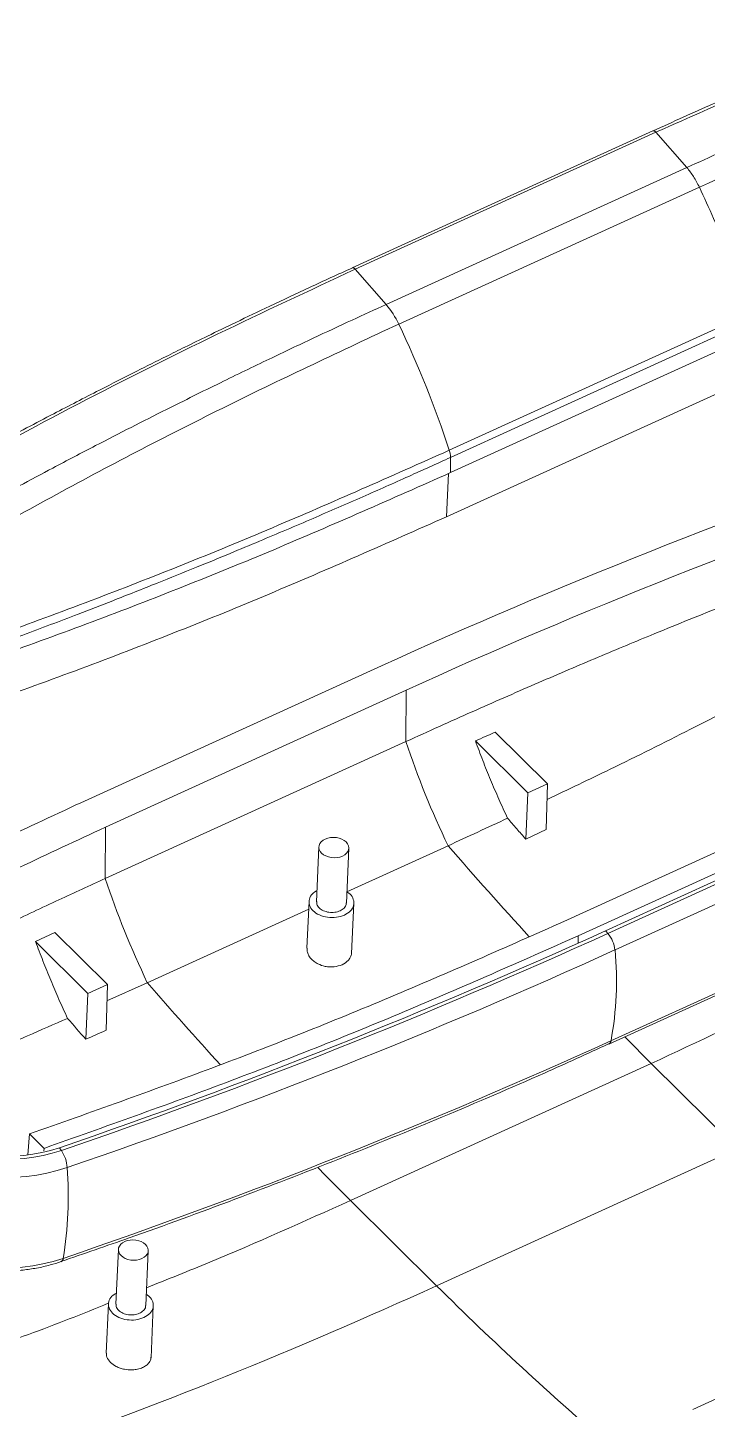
# Model space of a CAD drawing. Header units: inches. Extents: x 1127 to 2406, y 573 to 922.
# Drawn here: x 1172.51 to 1195.23, y 609.01 to 655.21 of the extents above; entities that cross this region are included whole.
import ezdxf

# ---------------------------------------------------------------- set-up
doc = ezdxf.new("R2010")
doc.units = ezdxf.units.IN

msp = doc.modelspace()

# ---------------------------------------------------------------- linework, layer by layer
at = {"color": 7, "linetype": 'Continuous', "lineweight": 15}
for p, q in [((1193.414, 651.764), (1183.359, 647.182)), ((1193.514, 651.715), (1183.461, 647.135)), ((1193.514, 651.715), (1194.546, 650.537)), ((1184.493, 645.957), (1194.546, 650.537)), ((1194.967, 649.882), (1184.913, 645.301)), ((1183.461, 647.135), (1184.493, 645.957)), ((1196.658, 645.662), (1186.605, 641.082)), ((1186.647, 640.842), (1196.701, 645.422)), ((1186.646, 640.334), (1196.7, 644.914)), ((1196.567, 643.44), (1186.513, 638.86)), ((1186.646, 640.334), (1186.647, 640.842)), ((1174.283, 629.294), (1184.337, 633.874)), ((1185.159, 633.059), (1175.106, 628.479)), ((1185.154, 631.34), (1185.159, 633.059)), ((1188.141, 631.654), (1189.888, 629.923)), ((1175.101, 626.76), (1185.154, 631.34)), ((1189.234, 629.625), (1187.477, 631.366)), ((1189.888, 629.923), (1189.234, 629.625)), ((1189.888, 629.923), (1189.846, 628.402)), ((1190.434, 625.324), (1200.487, 629.905)), ((1189.162, 628.078), (1189.234, 629.625)), ((1190.916, 624.846), (1200.969, 629.427)), ((1201.881, 629.594), (1191.828, 625.013)), ((1201.959, 629.506), (1191.906, 624.925)), ((1202.198, 628.952), (1192.145, 624.372)), ((1175.106, 628.479), (1175.101, 626.76)), ((1189.162, 628.078), (1189.846, 628.402)), ((1182.246, 627.82), (1182.165, 625.987)), ((1183.164, 625.943), (1183.245, 627.776)), ((1183.181, 626.318), (1186.562, 627.859)), ((1176.509, 623.279), (1181.904, 625.737)), ((1181.916, 626), (1181.846, 624.428)), ((1183.34, 624.257), (1183.414, 625.934)), ((1191.938, 621.223), (1201.991, 625.803)), ((1202.065, 625.916), (1192.011, 621.335)), ((1173.419, 624.961), (1172.775, 624.653)), ((1175.175, 623.22), (1173.419, 624.961)), ((1172.775, 624.653), (1174.521, 622.922)), ((1174.521, 622.922), (1174.45, 621.387)), ((1174.521, 622.922), (1175.175, 623.22)), ((1175.133, 621.687), (1175.175, 623.22)), ((1175.16, 622.672), (1176.509, 623.279)), ((1193.357, 620.577), (1183.303, 615.997)), ((1196.233, 617.726), (1193.357, 620.577)), ((1172.514, 617.521), (1172.57, 618.22)), ((1172.57, 618.22), (1173.055, 617.739)), ((1173.055, 617.739), (1173.053, 617.654)), ((1186.179, 613.145), (1196.233, 617.726)), ((1183.303, 615.997), (1186.179, 613.145)), ((1175.541, 614.361), (1175.46, 612.529)), ((1176.459, 612.485), (1176.54, 614.317)), ((1194.744, 609.011), (1204.798, 613.591)), ((1175.211, 612.541), (1175.138, 610.887)), ((1176.632, 610.731), (1176.709, 612.475))]:
    msp.add_line(p, q, dxfattribs=at)
at = {"color": 8, "linetype": 'Continuous', "lineweight": 15}
for p, q in [((1186.513, 638.86), (1186.577, 640.304)), ((1190.915, 624.6), (1190.916, 624.846))]:
    msp.add_line(p, q, dxfattribs=at)
at = {"color": 8, "linetype": 'Continuous', "lineweight": 15, "flags": 128}
for points in [[(1193.357, 620.577), (1192.503, 621.432), (1192.47, 621.465)], [(1183.303, 615.997), (1182.449, 616.852), (1182.222, 617.082)]]:
    msp.add_lwpolyline(points, dxfattribs=at)
at = {"color": 7, "linetype": 'Continuous', "lineweight": 15}
for centre, radius, start, end in [((1182.228, 644.041), 2.966, 25.1503, 40.2343), ((1153.699, 630.339), 34.615, 18.0803, 25.6105), ((1108.031, 809.364), 202.502, 288.88376, 294.44423), ((1108.045, 809.415), 202.655, 288.88376, 294.44423), ((1137.17, 576.736), 72.926, 41.36032, 41.45272), ((1191.124, 624.259), 1.027, 6.3308, 40.4565), ((1108.08, 809.312), 203.149, 288.88376, 294.44424), ((1181.165, 623.334), 11.029, 349.5576, 5.3981), ((1107.946, 806.275), 203.149, 288.88376, 294.44424), ((1171.816, 623.038), 5.67, 238.0258, 288.7027), ((1171.812, 622.955), 5.484, 238.0257, 288.7027), ((1110.503, 574.618), 76.412, 34.29017, 34.37524), ((1171.818, 623.038), 6.272, 238.0258, 288.7027), ((1172.609, 616.999), 1.225, 4.5815, 33.0938), ((1160.668, 616.155), 13.195, 350.864, 4.0918), ((1171.684, 620.001), 6.272, 238.0258, 288.7027)]:
    msp.add_arc(centre, radius, start, end, dxfattribs=at)
at = {"color": 8, "linetype": 'Continuous', "lineweight": 15}
for centre, radius, start, end in [((1292.223, 719.435), 139.822, 220.91537, 222.5877), ((1282.842, 715.452), 140.722, 220.91962, 222.41973), ((1191.87, 621.348), 0.142, 297.1146, 354.9936), ((1173.569, 614.062), 0.127, 296.7572, 358.9849), ((1262.662, 690.138), 108.524, 225.19003, 229.36878)]:
    msp.add_arc(centre, radius, start, end, dxfattribs=at)
at = {"color": 7, "linetype": 'Continuous', "lineweight": 15}
for points, knots in [([(1207.176, 657.391), (1206.703, 657.219), (1205.79, 656.886), (1204.5, 656.4), (1203.37, 655.966), (1202.429, 655.597), (1201.655, 655.29), (1200.871, 654.974), (1199.92, 654.587), (1198.67, 654.067), (1197.141, 653.417), (1195.36, 652.642), (1194.087, 652.067), (1193.418, 651.765)], [0, 0, 0, 0, 0.104184, 0.200491, 0.282918, 0.351462, 0.406123, 0.45191, 0.522582, 0.613327, 0.724146, 0.855039, 1, 1, 1, 1]), ([(1207.277, 657.344), (1205.757, 656.78), (1202.719, 655.652), (1198.127, 653.774), (1195.052, 652.401), (1193.514, 651.715)], [0, 0, 0, 0, 0.333334, 0.666667, 1, 1, 1, 1]), ([(1194.546, 650.537), (1194.93, 650.711), (1195.754, 651.085), (1197.074, 651.673), (1198.563, 652.323), (1200.22, 653.028), (1201.975, 653.755), (1203.767, 654.474), (1205.449, 655.127), (1206.94, 655.687), (1208.149, 656.129), (1208.861, 656.381), (1209.17, 656.49)], [0, 0, 0, 0, 0.078137, 0.16791, 0.269326, 0.38239, 0.507101, 0.628948, 0.750621, 0.853021, 0.936146, 1, 1, 1, 1]), ([(1209.591, 655.75), (1207.976, 655.172), (1204.744, 654.015), (1199.866, 652.061), (1196.6, 650.608), (1194.967, 649.882)], [0, 0, 0, 0, 0.333192, 0.666531, 1, 1, 1, 1]), ([(1194.546, 650.537), (1194.623, 650.441), (1194.778, 650.248), (1194.904, 650.004), (1194.967, 649.882)], [0, 0, 0, 0, 0.5, 1, 1, 1, 1]), ([(1194.967, 649.882), (1195.286, 649.186), (1195.924, 647.794), (1196.414, 646.373), (1196.658, 645.662)], [0, 0, 0, 0, 0.5, 1, 1, 1, 1]), ([(1183.365, 647.184), (1182.887, 646.965), (1181.967, 646.544), (1180.667, 645.933), (1179.531, 645.39), (1178.586, 644.932), (1177.809, 644.551), (1177.022, 644.161), (1176.068, 643.684), (1174.816, 643.048), (1173.286, 642.257), (1171.479, 641.304), (1170.183, 640.599), (1169.489, 640.221)], [0, 0, 0, 0, 0.103532, 0.199267, 0.281205, 0.349342, 0.40368, 0.449195, 0.519447, 0.609654, 0.719817, 0.849934, 1, 1, 1, 1]), ([(1183.461, 647.135), (1181.922, 646.419), (1178.842, 644.988), (1174.211, 642.663), (1171.124, 641), (1169.58, 640.168)], [0, 0, 0, 0, 0.333096, 0.666428, 1, 1, 1, 1]), ([(1184.493, 645.957), (1184.114, 645.784), (1183.302, 645.412), (1182, 644.805), (1180.531, 644.109), (1178.896, 643.317), (1176.96, 642.357), (1175.091, 641.404), (1173.45, 640.544), (1172.329, 639.946), (1171.316, 639.399), (1170.133, 638.749), (1168.75, 637.977), (1167.739, 637.394), (1167.27, 637.124)], [0, 0, 0, 0, 0.066045, 0.14166, 0.226844, 0.321598, 0.425923, 0.563413, 0.646312, 0.711356, 0.758542, 0.822804, 0.917699, 1, 1, 1, 1]), ([(1184.913, 645.301), (1183.006, 644.408), (1179.191, 642.622), (1173.467, 639.649), (1169.669, 637.493), (1167.771, 636.415)], [0, 0, 0, 0, 0.333495, 0.666847, 1, 1, 1, 1]), ([(1186.605, 641.082), (1184.645, 640.209), (1180.726, 638.464), (1174.655, 636.021), (1170.495, 634.536), (1168.415, 633.794)], [0, 0, 0, 0, 0.333385, 0.666718, 1, 1, 1, 1]), ([(1186.605, 641.082), (1186.617, 641.039), (1186.642, 640.953), (1186.646, 640.879), (1186.647, 640.842)], [0, 0, 0, 0, 0.499998, 1, 1, 1, 1]), ([(1186.647, 640.842), (1186.182, 640.631), (1185.21, 640.19), (1183.678, 639.51), (1182.016, 638.787), (1180.535, 638.157), (1179.233, 637.613), (1178.093, 637.145), (1176.784, 636.616), (1175.465, 636.094), (1173.969, 635.514), (1172.444, 634.936), (1170.871, 634.357), (1169.576, 633.889), (1168.804, 633.617), (1168.465, 633.498)], [0, 0, 0, 0, 0.0796984, 0.1663628, 0.2599937, 0.3598242, 0.4140335, 0.4766388, 0.5485236, 0.629688, 0.6927052, 0.7923754, 0.8768148, 0.9460231, 1, 1, 1, 1]), ([(1168.458, 633.105), (1170.537, 633.841), (1174.696, 635.313), (1180.765, 637.725), (1184.686, 639.464), (1186.646, 640.334)], [0, 0, 0, 0, 0.333333, 0.666667, 1, 1, 1, 1]), ([(1186.513, 638.86), (1184.546, 637.987), (1180.61, 636.241), (1174.518, 633.821), (1170.343, 632.345), (1168.256, 631.607)], [0, 0, 0, 0, 0.333333, 0.666667, 1, 1, 1, 1]), ([(1185.154, 631.34), (1185.527, 631.509), (1186.262, 631.843), (1187.355, 632.332), (1188.42, 632.802), (1189.458, 633.255), (1190.467, 633.69), (1191.448, 634.106), (1192.4, 634.506), (1193.789, 635.082), (1195.568, 635.803), (1197.689, 636.635), (1199.618, 637.37), (1200.844, 637.82), (1201.423, 638.033)], [0, 0, 0, 0, 0.071091, 0.140122, 0.207096, 0.272016, 0.334884, 0.3957, 0.454465, 0.511176, 0.652115, 0.780576, 0.896542, 1, 1, 1, 1]), ([(1189.874, 629.404), (1190.578, 629.74), (1192.176, 630.502), (1194.6, 631.711), (1197.08, 632.99), (1199.319, 634.187), (1201.278, 635.265), (1202.472, 635.945), (1203.014, 636.254)], [0, 0, 0, 0, 0.160741, 0.364467, 0.55191, 0.726138, 0.875501, 1, 1, 1, 1]), ([(1187.477, 631.366), (1187.517, 631.257), (1187.597, 631.039), (1187.723, 630.712), (1187.851, 630.387), (1187.984, 630.063), (1188.12, 629.74), (1188.261, 629.418), (1188.405, 629.097), (1188.504, 628.884), (1188.553, 628.778)], [0, 0, 0, 0, 0.125299, 0.250354, 0.375243, 0.500047, 0.624845, 0.749716, 0.874742, 1, 1, 1, 1]), ([(1163.588, 623.989), (1165.218, 624.853), (1168.7, 626.697), (1172.345, 628.392), (1174.283, 629.294)], [0, 0, 0, 0, 0.4680404, 1, 1, 1, 1]), ([(1175.106, 628.479), (1173.184, 627.585), (1169.556, 625.897), (1166.089, 624.061), (1164.459, 623.198)], [0, 0, 0, 0, 0.529667, 1, 1, 1, 1]), ([(1188.553, 628.778), (1188.654, 628.661), (1188.857, 628.426), (1189.061, 628.194), (1189.162, 628.078)], [0, 0, 0, 0, 0.5, 1, 1, 1, 1]), ([(1183.033, 627.512), (1182.926, 627.463), (1182.789, 627.445), (1182.531, 627.482), (1182.412, 627.536), (1182.261, 627.685), (1182.231, 627.779), (1182.275, 627.954), (1182.351, 628.033), (1182.458, 628.082)], [0, 0, 0, 0, 0.25, 0.25, 0.5, 0.5, 0.75, 0.75, 1, 1, 1, 1]), ([(1182.458, 628.082), (1182.565, 628.131), (1182.702, 628.148), (1182.96, 628.112), (1183.079, 628.058), (1183.229, 627.908), (1183.26, 627.814), (1183.215, 627.639), (1183.14, 627.56), (1183.033, 627.512)], [0, 0, 0, 0, 0.25, 0.25, 0.5, 0.5, 0.75, 0.75, 1, 1, 1, 1]), ([(1175.101, 626.76), (1174.584, 626.523), (1173.495, 626.025), (1171.795, 625.228), (1170.306, 624.516), (1169.066, 623.912), (1168.112, 623.441), (1167.165, 622.968), (1166.345, 622.551), (1165.83, 622.289), (1165.617, 622.178), (1165.594, 622.166)], [0, 0, 0, 0, 0.159415, 0.336098, 0.530051, 0.627477, 0.728742, 0.833845, 0.930556, 0.992818, 1, 1, 1, 1]), ([(1183.096, 625.538), (1183.009, 625.508), (1182.836, 625.448), (1182.532, 625.454), (1182.253, 625.533), (1182.036, 625.679), (1181.914, 625.87), (1181.909, 626.073), (1182, 626.25), (1182.127, 626.326), (1182.182, 626.358)], [0, 0, 0, 0, 0.129146, 0.258291, 0.387437, 0.516582, 0.645728, 0.774873, 0.904019, 1, 1, 1, 1]), ([(1183.18, 626.311), (1183.215, 626.29), (1183.324, 626.224), (1183.413, 626.061), (1183.422, 625.86), (1183.317, 625.667), (1183.17, 625.581), (1183.096, 625.538)], [0, 0, 0, 0, 0.103084, 0.327314, 0.551542, 0.775771, 1, 1, 1, 1]), ([(1182.174, 625.988), (1182.172, 625.96), (1182.168, 625.886), (1182.247, 625.775), (1182.39, 625.678), (1182.577, 625.625), (1182.779, 625.621), (1182.895, 625.661), (1182.952, 625.681)], [0, 0, 0, 0, 0.113271, 0.290616, 0.467962, 0.645308, 0.822654, 1, 1, 1, 1]), ([(1183.155, 625.944), (1183.157, 625.928), (1183.163, 625.868), (1183.097, 625.767), (1183.001, 625.71), (1182.952, 625.681)], [0, 0, 0, 0, 0.153007, 0.576504, 1, 1, 1, 1]), ([(1190.434, 625.324), (1188.508, 624.47), (1184.656, 622.761), (1178.696, 620.391), (1174.612, 618.944), (1172.57, 618.22)], [0, 0, 0, 0, 0.333333, 0.666667, 1, 1, 1, 1]), ([(1190.916, 624.846), (1188.99, 623.992), (1185.139, 622.283), (1179.179, 619.911), (1175.097, 618.463), (1173.055, 617.739)], [0, 0, 0, 0, 0.333333, 0.666667, 1, 1, 1, 1]), ([(1173.842, 622.085), (1173.793, 622.19), (1173.695, 622.401), (1173.553, 622.72), (1173.414, 623.039), (1173.278, 623.36), (1173.147, 623.682), (1173.019, 624.004), (1172.894, 624.328), (1172.815, 624.545), (1172.775, 624.653)], [0, 0, 0, 0, 0.125262, 0.250295, 0.375176, 0.499982, 0.62479, 0.749678, 0.874722, 1, 1, 1, 1]), ([(1181.855, 624.428), (1181.853, 624.393), (1181.847, 624.319), (1181.894, 624.199), (1181.973, 624.082), (1182.085, 623.981), (1182.24, 623.887), (1182.419, 623.825), (1182.605, 623.802), (1182.804, 623.805), (1182.936, 623.85), (1183.023, 623.88)], [0, 0, 0, 0, 0.085081, 0.180735, 0.29229, 0.392987, 0.484798, 0.641159, 0.732235, 0.822528, 1, 1, 1, 1]), ([(1183.023, 623.88), (1183.098, 623.924), (1183.211, 623.99), (1183.296, 624.118), (1183.338, 624.21), (1183.333, 624.272), (1183.331, 624.296)], [0, 0, 0, 0, 0.4248064, 0.6409542, 0.8589876, 1, 1, 1, 1]), ([(1168.511, 619.836), (1168.752, 619.933), (1169.56, 620.258), (1170.89, 620.812), (1172.427, 621.465), (1173.396, 621.889), (1173.842, 622.085)], [0, 0, 0, 0, 0.13567, 0.45599, 0.74945, 1, 1, 1, 1]), ([(1173.622, 613.956), (1174.384, 614.217), (1176.342, 614.887), (1179.447, 616.031), (1182.943, 617.379), (1186.39, 618.788), (1189.39, 620.069), (1191.218, 620.903), (1191.931, 621.229)], [0, 0, 0, 0, 0.120554, 0.309653, 0.499008, 0.6886, 0.87841, 1, 1, 1, 1]), ([(1176.328, 614.053), (1176.221, 614.004), (1176.084, 613.986), (1175.826, 614.023), (1175.707, 614.077), (1175.556, 614.227), (1175.526, 614.321), (1175.571, 614.495), (1175.646, 614.574), (1175.753, 614.623)], [0, 0, 0, 0, 0.25, 0.25, 0.5, 0.5, 0.75, 0.75, 1, 1, 1, 1]), ([(1175.753, 614.623), (1175.86, 614.672), (1175.997, 614.69), (1176.255, 614.653), (1176.374, 614.599), (1176.524, 614.45), (1176.555, 614.355), (1176.51, 614.181), (1176.435, 614.102), (1176.328, 614.053)], [0, 0, 0, 0, 0.25, 0.25, 0.5, 0.5, 0.75, 0.75, 1, 1, 1, 1]), ([(1171.386, 613.641), (1171.617, 613.637), (1171.942, 613.632), (1172.416, 613.674), (1172.815, 613.732), (1173.242, 613.825), (1173.505, 613.913), (1173.625, 613.953)], [0, 0, 0, 0, 0.297785, 0.419364, 0.620149, 0.827343, 1, 1, 1, 1]), ([(1176.391, 612.08), (1176.305, 612.05), (1176.131, 611.989), (1175.827, 611.995), (1175.548, 612.075), (1175.331, 612.221), (1175.209, 612.411), (1175.204, 612.614), (1175.295, 612.791), (1175.422, 612.867), (1175.477, 612.899)], [0, 0, 0, 0, 0.129145, 0.25829, 0.387436, 0.516582, 0.645727, 0.774873, 0.904019, 1, 1, 1, 1]), ([(1176.475, 612.852), (1176.51, 612.831), (1176.619, 612.765), (1176.708, 612.602), (1176.718, 612.401), (1176.612, 612.209), (1176.465, 612.123), (1176.391, 612.08)], [0, 0, 0, 0, 0.1030847, 0.3273136, 0.5515422, 0.7757708, 1, 1, 1, 1]), ([(1175.469, 612.529), (1175.467, 612.501), (1175.463, 612.428), (1175.542, 612.316), (1175.685, 612.219), (1175.872, 612.166), (1176.074, 612.162), (1176.19, 612.202), (1176.247, 612.222)], [0, 0, 0, 0, 0.113271, 0.290617, 0.467963, 0.645309, 0.822655, 1, 1, 1, 1]), ([(1176.247, 612.222), (1176.296, 612.251), (1176.392, 612.308), (1176.458, 612.409), (1176.452, 612.469), (1176.45, 612.486)], [0, 0, 0, 0, 0.423496, 0.846992, 1, 1, 1, 1]), ([(1175.141, 610.886), (1175.14, 610.873), (1175.135, 610.829), (1175.164, 610.723), (1175.261, 610.577), (1175.431, 610.458), (1175.6, 610.387), (1175.772, 610.342), (1175.958, 610.326), (1176.153, 610.341), (1176.257, 610.374), (1176.313, 610.392)], [0, 0, 0, 0, 0.037005, 0.126191, 0.292076, 0.457323, 0.546288, 0.639266, 0.780639, 0.880645, 1, 1, 1, 1]), ([(1176.313, 610.392), (1176.361, 610.414), (1176.451, 610.455), (1176.563, 610.556), (1176.626, 610.659), (1176.629, 610.736), (1176.63, 610.757)], [0, 0, 0, 0, 0.26358, 0.495032, 0.860102, 1, 1, 1, 1])]:
    msp.add_open_spline(points, degree=3, knots=knots, dxfattribs=at)
at = {"color": 8, "linetype": 'Continuous', "lineweight": 15}
for points, knots in [([(1193.514, 651.715), (1193.507, 651.723), (1193.491, 651.74), (1193.468, 651.756), (1193.446, 651.766), (1193.427, 651.768), (1193.418, 651.764), (1193.414, 651.763)], [0, 0, 0, 0, 0.210605, 0.421207, 0.631818, 0.842416, 1, 1, 1, 1]), ([(1183.36, 647.182), (1183.364, 647.184), (1183.374, 647.188), (1183.392, 647.185), (1183.414, 647.176), (1183.438, 647.159), (1183.453, 647.143), (1183.461, 647.135)], [0, 0, 0, 0, 0.157584, 0.368182, 0.578793, 0.789395, 1, 1, 1, 1]), ([(1203.047, 625.335), (1202.961, 625.289), (1201.306, 624.392), (1198.073, 622.782), (1194.929, 621.312), (1193.357, 620.577)], [0, 0, 0, 0, 0.026432, 0.513216, 1, 1, 1, 1]), ([(1183.303, 615.997), (1181.732, 615.289), (1179.454, 614.263), (1177.188, 613.359), (1176.485, 613.079)], [0, 0, 0, 0, 0.690168, 1, 1, 1, 1]), ([(1175.223, 612.568), (1174.781, 612.387), (1173.425, 611.831), (1172.078, 611.349), (1171.169, 611.023)], [0, 0, 0, 0, 0.325863, 1, 1, 1, 1])]:
    msp.add_open_spline(points, degree=3, knots=knots, dxfattribs=at)
at = {"color": 7, "linetype": 'Continuous', "lineweight": 15}
for points in [[(1184.337, 633.874), (1190.191, 636.542), (1196.291, 638.965), (1202.594, 641.127)], [(1203.404, 640.299), (1197.104, 638.143), (1191.008, 635.724), (1185.159, 633.059)], [(1188.141, 631.654), (1187.92, 631.558), (1187.698, 631.462), (1187.477, 631.366)], [(1186.562, 627.859), (1186.019, 628.998), (1185.546, 630.17), (1185.154, 631.34)], [(1188.553, 628.778), (1187.888, 628.468), (1187.225, 628.162), (1186.562, 627.859)], [(1176.509, 623.279), (1175.966, 624.418), (1175.492, 625.589), (1175.101, 626.76)], [(1174.45, 621.387), (1174.247, 621.618), (1174.045, 621.851), (1173.842, 622.085)], [(1175.133, 621.687), (1174.906, 621.586), (1174.678, 621.486), (1174.45, 621.387)], [(1186.179, 613.145), (1181.465, 610.997), (1176.761, 609.096), (1172.1, 607.453)]]:
    msp.add_open_spline(points, degree=3, dxfattribs=at)

doc.saveas('drawing.dxf')
